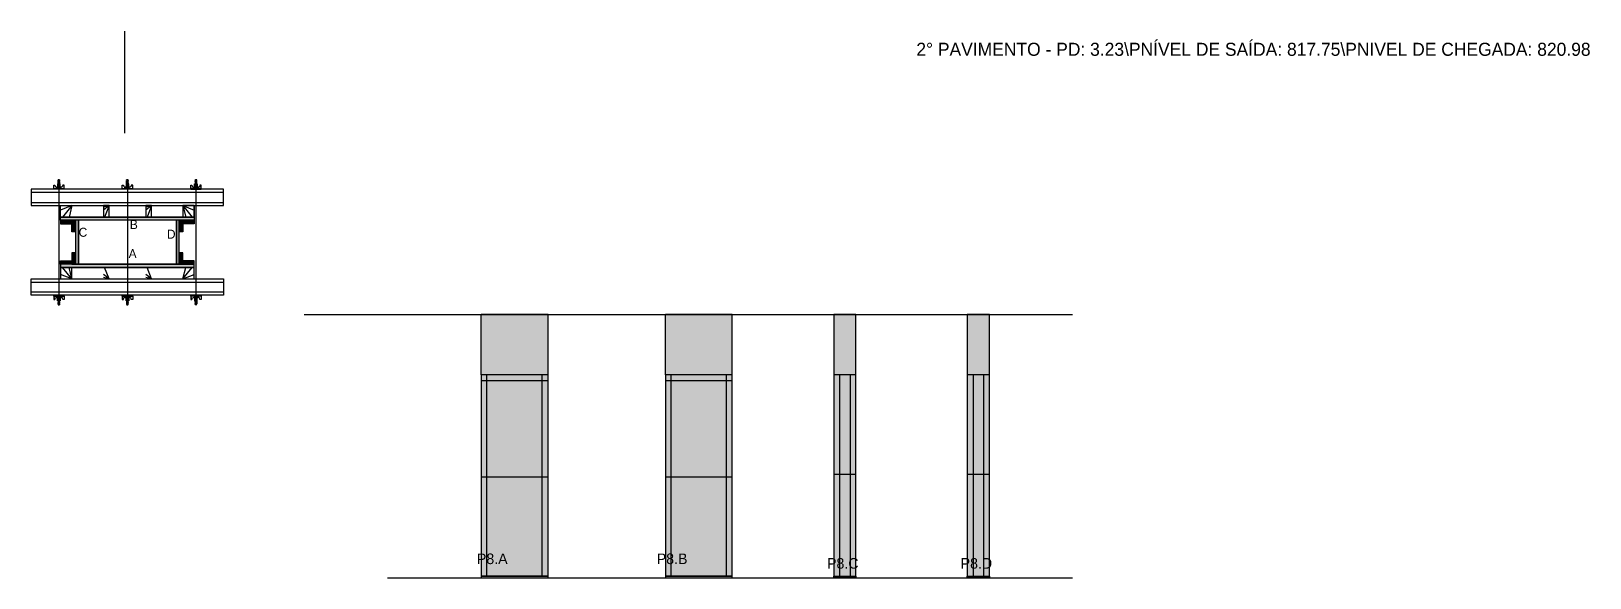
# Model space of a CAD drawing. Header units: metres. Extents: x 1940 to 3851, y 9684 to 10354.
import ezdxf

# ---------------------------------------------------------------- set-up
doc = ezdxf.new("R2010")
doc.units = ezdxf.units.M
for name, color, linetype in [('CHAPA', 7, 'Continuous'), ('COTA', 7, 'Continuous'), ('Hachura', 7, 'Continuous'), ('Madeira', 7, 'Continuous'), ('NOMENCLATURA', 7, 'Continuous'), ('Nível', 7, 'Continuous'), ('Painéis', 7, 'Continuous'), ('Perfil Metálico', 7, 'Continuous'), ('SARR_2.2x7', 7, 'Continuous'), ('SARRAFO', 7, 'Continuous'), ('Texto Seção', 7, 'Continuous'), ('TEXTO_GERAL', 7, 'Continuous')]:
    doc.layers.add(name, color=color, linetype=linetype)

msp = doc.modelspace()

# ---------------------------------------------------------------- hatches: boundary and pattern name
at = {"layer": 'COTA'}
h = msp.add_hatch(color=7, dxfattribs=at)
h.dxf.hatch_style = 1
h.paths.add_polyline_path([(2491.6, 10006.7), (2491.6, 9932.7), (2491.6, 9932.7), (2573.6, 9932.7), (2573.6, 9932.7), (2573.6, 10006.7), (2573.6, 10006.7), (2491.6, 10006.7)])
h = msp.add_hatch(color=7, dxfattribs=at)
h.dxf.hatch_style = 1
h.paths.add_polyline_path([(2717.5, 10006.7), (2717.5, 9932.7), (2717.5, 9932.7), (2799.5, 9932.7), (2799.5, 9932.7), (2799.5, 10006.7), (2799.5, 10006.7), (2717.5, 10006.7)])
h = msp.add_hatch(color=7, dxfattribs=at)
h.dxf.hatch_style = 1
h.paths.add_polyline_path([(2923.9, 9932.7), (2950.9, 9932.7), (2950.9, 9932.7), (2950.9, 10006.7), (2950.9, 10006.7), (2923.9, 10006.7), (2923.9, 10006.7), (2923.9, 9932.7)])
h = msp.add_hatch(color=7, dxfattribs=at)
h.dxf.hatch_style = 1
h.paths.add_polyline_path([(3087.7, 9932.7), (3114.7, 9932.7), (3114.7, 9932.7), (3114.7, 10006.7), (3114.7, 10006.7), (3087.7, 10006.7), (3087.7, 10006.7), (3087.7, 9932.7)])
at = {"layer": 'Hachura'}
h = msp.add_hatch(color=7, dxfattribs=at)
h.dxf.hatch_style = 1
h.paths.add_polyline_path([(1975.9, 10122.4), (1975.9, 10126.4), (1975.9, 10126.4), (2139.9, 10126.4), (2139.9, 10126.4), (2139.9, 10122.4), (2139.9, 10122.4), (1975.9, 10122.4)])
h = msp.add_hatch(color=7, dxfattribs=at)
h.dxf.hatch_style = 1
h.paths.add_polyline_path([(1975.9, 10122.4), (1975.9, 10126.4), (1975.9, 10126.4), (2139.9, 10126.4), (2139.9, 10126.4), (2139.9, 10122.4), (2139.9, 10122.4), (1975.9, 10122.4)])
h = msp.add_hatch(color=7, dxfattribs=at)
h.dxf.hatch_style = 1
h.paths.add_polyline_path([(1989.9, 10122.4), (1989.9, 10118), (1989.9, 10118), (1975.9, 10118), (1975.9, 10118), (1975.9, 10122.4), (1975.9, 10122.4), (1989.9, 10122.4)])
h = msp.add_hatch(color=7, dxfattribs=at)
h.dxf.hatch_style = 1
h.paths.add_polyline_path([(1994.3, 10122.4), (1989.9, 10122.4), (1989.9, 10122.4), (1989.9, 10108.4), (1989.9, 10108.4), (1994.3, 10108.4), (1994.3, 10108.4), (1994.3, 10122.4)])
h = msp.add_hatch(color=7, dxfattribs=at)
h.dxf.hatch_style = 1
h.paths.add_polyline_path([(1997.9, 10122.4), (1994.3, 10122.4), (1994.3, 10122.4), (1994.3, 10068.4), (1994.3, 10068.4), (1997.9, 10068.4), (1997.9, 10068.4), (1997.9, 10122.4)])
h = msp.add_hatch(color=7, dxfattribs=at)
h.dxf.hatch_style = 1
h.paths.add_polyline_path([(1997.9, 10122.4), (1994.3, 10122.4), (1994.3, 10122.4), (1994.3, 10068.4), (1994.3, 10068.4), (1997.9, 10068.4), (1997.9, 10068.4), (1997.9, 10122.4)])
h = msp.add_hatch(color=7, dxfattribs=at)
h.dxf.hatch_style = 1
h.paths.add_polyline_path([(2121.5, 10122.4), (2117.9, 10122.4), (2117.9, 10122.4), (2117.9, 10068.4), (2117.9, 10068.4), (2121.5, 10068.4), (2121.5, 10068.4), (2121.5, 10122.4)])
h = msp.add_hatch(color=7, dxfattribs=at)
h.dxf.hatch_style = 1
h.paths.add_polyline_path([(2121.5, 10122.4), (2117.9, 10122.4), (2117.9, 10122.4), (2117.9, 10068.4), (2117.9, 10068.4), (2121.5, 10068.4), (2121.5, 10068.4), (2121.5, 10122.4)])
h = msp.add_hatch(color=7, dxfattribs=at)
h.dxf.hatch_style = 1
h.paths.add_polyline_path([(2125.9, 10122.4), (2121.5, 10122.4), (2121.5, 10122.4), (2121.5, 10108.4), (2121.5, 10108.4), (2125.9, 10108.4), (2125.9, 10108.4), (2125.9, 10122.4)])
h = msp.add_hatch(color=7, dxfattribs=at)
h.dxf.hatch_style = 1
h.paths.add_polyline_path([(2125.9, 10122.4), (2125.9, 10118), (2125.9, 10118), (2139.9, 10118), (2139.9, 10118), (2139.9, 10122.4), (2139.9, 10122.4), (2125.9, 10122.4)])
h = msp.add_hatch(color=7, dxfattribs=at)
h.dxf.hatch_style = 1
h.paths.add_polyline_path([(1989.9, 10068.4), (1989.9, 10072.8), (1989.9, 10072.8), (1975.9, 10072.8), (1975.9, 10072.8), (1975.9, 10068.4), (1975.9, 10068.4), (1989.9, 10068.4)])
h = msp.add_hatch(color=7, dxfattribs=at)
h.dxf.hatch_style = 1
h.paths.add_polyline_path([(1994.3, 10068.4), (1989.9, 10068.4), (1989.9, 10068.4), (1989.9, 10082.4), (1989.9, 10082.4), (1994.3, 10082.4), (1994.3, 10082.4), (1994.3, 10068.4)])
h = msp.add_hatch(color=7, dxfattribs=at)
h.dxf.hatch_style = 1
h.paths.add_polyline_path([(2125.9, 10068.4), (2121.5, 10068.4), (2121.5, 10068.4), (2121.5, 10082.4), (2121.5, 10082.4), (2125.9, 10082.4), (2125.9, 10082.4), (2125.9, 10068.4)])
h = msp.add_hatch(color=7, dxfattribs=at)
h.dxf.hatch_style = 1
h.paths.add_polyline_path([(2125.9, 10068.4), (2125.9, 10072.8), (2125.9, 10072.8), (2139.9, 10072.8), (2139.9, 10072.8), (2139.9, 10068.4), (2139.9, 10068.4), (2125.9, 10068.4)])
h = msp.add_hatch(color=7, dxfattribs=at)
h.dxf.hatch_style = 1
h.paths.add_polyline_path([(1975.9, 10068.4), (1975.9, 10064.4), (1975.9, 10064.4), (2139.9, 10064.4), (2139.9, 10064.4), (2139.9, 10068.4), (2139.9, 10068.4), (1975.9, 10068.4)])
h = msp.add_hatch(color=7, dxfattribs=at)
h.dxf.hatch_style = 1
h.paths.add_polyline_path([(1975.9, 10068.4), (1975.9, 10064.4), (1975.9, 10064.4), (2139.9, 10064.4), (2139.9, 10064.4), (2139.9, 10068.4), (2139.9, 10068.4), (1975.9, 10068.4)])
h = msp.add_hatch(color=7, dxfattribs=at)
h.dxf.hatch_style = 1
h.paths.add_polyline_path([(2573.6, 9683.7), (2573.6, 9932.7), (2573.6, 9932.7), (2491.6, 9932.7), (2491.6, 9932.7), (2491.6, 9683.7), (2491.6, 9683.7), (2573.6, 9683.7)])
h = msp.add_hatch(color=7, dxfattribs=at)
h.dxf.hatch_style = 1
h.paths.add_polyline_path([(2799.5, 9683.7), (2799.5, 9932.7), (2799.5, 9932.7), (2717.5, 9932.7), (2717.5, 9932.7), (2717.5, 9683.7), (2717.5, 9683.7), (2799.5, 9683.7)])
h = msp.add_hatch(color=7, dxfattribs=at)
h.dxf.hatch_style = 1
h.paths.add_polyline_path([(2950.9, 9683.7), (2950.9, 9932.7), (2950.9, 9932.7), (2923.9, 9932.7), (2923.9, 9932.7), (2923.9, 9683.7), (2923.9, 9683.7), (2950.9, 9683.7)])
h = msp.add_hatch(color=7, dxfattribs=at)
h.dxf.hatch_style = 1
h.paths.add_polyline_path([(3114.7, 9683.7), (3114.7, 9932.7), (3114.7, 9932.7), (3087.7, 9932.7), (3087.7, 9932.7), (3087.7, 9683.7), (3087.7, 9683.7), (3114.7, 9683.7)])

# ---------------------------------------------------------------- linework, layer by layer
at = {"layer": 'CHAPA', "color": 7, "lineweight": 25}
for points in [[(1975.9, 10122.4), (1975.9, 10126.4), (2139.9, 10126.4), (2139.9, 10122.4)], [(1975.9, 10122.4), (1975.9, 10126.4), (2139.9, 10126.4), (2139.9, 10122.4)], [(1997.9, 10122.4), (1994.3, 10122.4), (1994.3, 10068.4), (1997.9, 10068.4)], [(1997.9, 10122.4), (1994.3, 10122.4), (1994.3, 10068.4), (1997.9, 10068.4)], [(2121.5, 10122.4), (2117.9, 10122.4), (2117.9, 10068.4), (2121.5, 10068.4)], [(2121.5, 10122.4), (2117.9, 10122.4), (2117.9, 10068.4), (2121.5, 10068.4)], [(1975.9, 10068.4), (1975.9, 10064.4), (2139.9, 10064.4), (2139.9, 10068.4)], [(1975.9, 10068.4), (1975.9, 10064.4), (2139.9, 10064.4), (2139.9, 10068.4)]]:
    msp.add_lwpolyline(points, close=True, dxfattribs=at)
at = {"layer": 'COTA', "color": 7, "lineweight": 25}
for p, q in [((2573.6, 10006.7), (2491.6, 10006.7)), ((2491.6, 9932.7), (2491.6, 10006.7)), ((2573.6, 9932.7), (2573.6, 10006.7)), ((2799.5, 10006.7), (2717.5, 10006.7)), ((2717.5, 9932.7), (2717.5, 10006.7)), ((2799.5, 9932.7), (2799.5, 10006.7))]:
    msp.add_line(p, q, dxfattribs=at)
for points in [[(2950.9, 9932.7), (2950.9, 10006.7), (2923.9, 10006.7), (2923.9, 9932.7)], [(3114.7, 9932.7), (3114.7, 10006.7), (3087.7, 10006.7), (3087.7, 9932.7)]]:
    msp.add_lwpolyline(points, dxfattribs=at)
at = {"layer": 'Defpoints', "color": 7, "lineweight": 25}
msp.add_line((2054.9, 10229.5), (2054.9, 10354.5), dxfattribs=at)
at = {"layer": 'Hachura', "color": 7, "lineweight": 25}
for p, q in [((1975.6, 10167.1), (1972.2, 10167.1)), ((1972.2, 10167.1), (1972.2, 10163.9)), ((1975.6, 10167), (1972.2, 10167)), ((1972.8, 10171.5), (1975, 10170.4)), ((1974.9, 10170.2), (1972.8, 10171.2)), ((1972.8, 10170.3), (1975, 10169.2)), ((1974.9, 10169), (1972.8, 10170.1)), ((1972.8, 10169.1), (1975, 10168.1)), ((1974.9, 10167.8), (1972.8, 10168.9)), ((1974, 10167.1), (1972.8, 10167.7)), ((1972.9, 10171.9), (1973.2, 10172.2)), ((1972.9, 10171.6), (1972.9, 10171.9)), ((1972.9, 10171.9), (1972.9, 10171.9)), ((1974.8, 10171.9), (1972.9, 10171.9)), ((1972.9, 10171.6), (1974.8, 10170.6)), ((1972.9, 10171.6), (1974.8, 10170.6)), ((1972.9, 10170.4), (1972.9, 10171)), ((1974.8, 10170.1), (1972.9, 10171)), ((1972.9, 10170.4), (1974.8, 10169.4)), ((1972.9, 10169.2), (1972.9, 10169.9)), ((1974.8, 10168.9), (1972.9, 10169.9)), ((1972.9, 10169.7), (1972.9, 10169.9)), ((1972.9, 10169.2), (1974.8, 10168.3)), ((1972.9, 10168.1), (1972.9, 10168.7)), ((1974.8, 10167.8), (1972.9, 10168.7)), ((1972.9, 10168.1), (1974.8, 10167.1)), ((1973.8, 10167.1), (1972.9, 10167.6)), ((1972.9, 10167.1), (1972.9, 10167.6)), ((1973.2, 10172.2), (1974.5, 10172.2)), ((1973.3, 10167.1), (1973.3, 10163.9)), ((1974.8, 10171.2), (1973.5, 10171.9)), ((1974.9, 10171.3), (1973.8, 10171.9)), ((1973.9, 10171.2), (1973.9, 10023.4)), ((1974.3, 10171.9), (1975, 10171.5)), ((1974.8, 10171.9), (1974.5, 10172.2)), ((1974.6, 10171.9), (1974.8, 10171.8)), ((1974.8, 10171.8), (1974.8, 10171.9)), ((1974.8, 10171.2), (1974.8, 10170.6)), ((1974.8, 10169.4), (1974.8, 10170.1)), ((1974.8, 10168.7), (1974.8, 10168.9)), ((1974.8, 10168.7), (1974.8, 10168.3)), ((1974.8, 10167.8), (1974.8, 10167.1)), ((1974.8, 10167.1), (1974.8, 10163.9)), ((1975.6, 10163.9), (1975.6, 10167.1)), ((2059.6, 10167.1), (2056.2, 10167.1)), ((2056.2, 10167.1), (2056.2, 10163.9)), ((2059.6, 10167), (2056.2, 10167)), ((2056.8, 10171.5), (2059, 10170.4)), ((2058.9, 10170.2), (2056.8, 10171.2)), ((2056.8, 10170.3), (2059, 10169.2)), ((2058.9, 10169), (2056.8, 10170.1)), ((2056.8, 10169.1), (2059, 10168.1)), ((2058.9, 10167.8), (2056.8, 10168.9)), ((2058, 10167.1), (2056.8, 10167.7)), ((2056.9, 10171.9), (2057.2, 10172.2)), ((2056.9, 10171.6), (2056.9, 10171.9)), ((2056.9, 10171.9), (2056.9, 10171.9)), ((2058.8, 10171.9), (2056.9, 10171.9)), ((2056.9, 10171.6), (2058.8, 10170.6)), ((2056.9, 10171.6), (2058.8, 10170.6)), ((2056.9, 10170.4), (2056.9, 10171)), ((2058.8, 10170.1), (2056.9, 10171)), ((2056.9, 10170.4), (2058.8, 10169.4)), ((2056.9, 10169.2), (2056.9, 10169.9)), ((2058.8, 10168.9), (2056.9, 10169.9)), ((2056.9, 10169.7), (2056.9, 10169.9)), ((2056.9, 10169.2), (2058.8, 10168.3)), ((2056.9, 10168.1), (2056.9, 10168.7)), ((2058.8, 10167.8), (2056.9, 10168.7)), ((2056.9, 10168.1), (2058.8, 10167.1)), ((2057.8, 10167.1), (2056.9, 10167.6)), ((2056.9, 10167.1), (2056.9, 10167.6)), ((2057.2, 10172.2), (2058.5, 10172.2)), ((2057.3, 10167.1), (2057.3, 10163.9)), ((2058.8, 10171.2), (2057.5, 10171.9)), ((2058.9, 10171.3), (2057.8, 10171.9)), ((2057.9, 10171.2), (2057.9, 10023.4)), ((2058.3, 10171.9), (2059, 10171.5)), ((2058.8, 10171.9), (2058.5, 10172.2)), ((2058.6, 10171.9), (2058.8, 10171.8)), ((2058.8, 10171.8), (2058.8, 10171.9)), ((2058.8, 10171.2), (2058.8, 10170.6)), ((2058.8, 10169.4), (2058.8, 10170.1)), ((2058.8, 10168.7), (2058.8, 10168.9)), ((2058.8, 10168.7), (2058.8, 10168.3)), ((2058.8, 10167.8), (2058.8, 10167.1)), ((2058.8, 10167.1), (2058.8, 10163.9)), ((2059.6, 10163.9), (2059.6, 10167.1)), ((2140.2, 10167.1), (2143.6, 10167.1)), ((2140.2, 10163.9), (2140.2, 10167.1)), ((2140.2, 10167), (2143.6, 10167)), ((2141.5, 10171.9), (2140.9, 10171.5)), ((2140.9, 10171.3), (2142, 10171.9)), ((2143, 10171.5), (2140.9, 10170.4)), ((2140.9, 10170.2), (2143.1, 10171.2)), ((2143, 10170.3), (2140.9, 10169.2)), ((2140.9, 10169), (2143.1, 10170.1)), ((2143, 10169.1), (2140.9, 10168.1)), ((2140.9, 10167.8), (2143.1, 10168.9)), ((2141, 10171.9), (2141.3, 10172.2)), ((2141.3, 10171.9), (2141, 10171.8)), ((2141, 10171.8), (2141, 10171.9)), ((2141, 10171.2), (2142.3, 10171.9)), ((2141, 10171.9), (2143, 10171.9)), ((2143, 10171.6), (2141, 10170.6)), ((2143, 10171.6), (2141, 10170.6)), ((2141, 10171.2), (2141, 10170.6)), ((2141, 10170.1), (2143, 10171)), ((2143, 10170.4), (2141, 10169.4)), ((2141, 10169.4), (2141, 10170.1)), ((2141, 10168.9), (2143, 10169.9)), ((2143, 10169.2), (2141, 10168.3)), ((2141, 10168.7), (2141, 10168.9)), ((2141, 10168.7), (2141, 10168.3)), ((2141, 10167.8), (2143, 10168.7)), ((2143, 10168.1), (2141, 10167.1)), ((2141, 10167.8), (2141, 10167.1)), ((2141, 10167.1), (2141, 10163.9)), ((2142.6, 10172.2), (2141.3, 10172.2)), ((2141.8, 10167.1), (2143.1, 10167.7)), ((2141.9, 10171.2), (2141.9, 10023.4)), ((2142, 10167.1), (2143, 10167.6)), ((2143, 10171.9), (2142.6, 10172.2)), ((2142.6, 10167.1), (2142.6, 10163.9)), ((2143, 10171.6), (2143, 10171.9)), ((2143, 10171.9), (2143, 10171.9)), ((2143, 10170.4), (2143, 10171)), ((2143, 10169.2), (2143, 10169.9)), ((2143, 10169.7), (2143, 10169.9)), ((2143, 10168.1), (2143, 10168.7)), ((2143, 10167.1), (2143, 10167.6)), ((2143.6, 10167.1), (2143.6, 10163.9)), ((1967.5, 10165.6), (1969.1, 10165.6)), ((1967.5, 10160.4), (1967.5, 10165.5)), ((1967.5, 10161.3), (1980.4, 10161.3)), ((1967.5, 10161.3), (1972.6, 10161.3)), ((1980.4, 10160.4), (1967.5, 10160.4)), ((1967.6, 10161.3), (1967.6, 10160.4)), ((1967.8, 10161.3), (1967.8, 10160.4)), ((1968.2, 10161.3), (1968.2, 10160.4)), ((1968.6, 10161.3), (1968.6, 10160.4)), ((1969.1, 10165.6), (1969.7, 10163.3)), ((1969.5, 10161.3), (1969.5, 10160.4)), ((1970, 10163.1), (1972, 10163.1)), ((1970.9, 10161.3), (1970.9, 10160.4)), ((1979.4, 10160.4), (1971.6, 10160.4)), ((1972, 10163.9), (1975.8, 10163.9)), ((1972, 10161.3), (1972, 10163.9)), ((1973.9, 10161.3), (1972, 10161.3)), ((1972.6, 10161.3), (1973.3, 10161.3)), ((1973, 10161), (1973, 10161.2)), ((1973, 10160.5), (1973, 10161)), ((1973.6, 10161.3), (1973.6, 10163.3)), ((1973.9, 10161.3), (1973.9, 10160.4)), ((1974.1, 10163.3), (1974.1, 10161.3)), ((1974.9, 10161.2), (1974.9, 10160.7)), ((1975.8, 10163.9), (1975.6, 10163.9)), ((1975.8, 10163.9), (1975.6, 10163.9)), ((1975.8, 10163.9), (1975.8, 10161.3)), ((1977.8, 10163.1), (1975.8, 10163.1)), ((1976.9, 10161.3), (1976.9, 10160.4)), ((1978.7, 10165.6), (1978.1, 10163.3)), ((1978.4, 10161.3), (1978.4, 10160.4)), ((1980.4, 10165.6), (1978.7, 10165.6)), ((1979.2, 10161.3), (1979.2, 10160.4)), ((1979.7, 10161.3), (1979.7, 10160.4)), ((1980, 10161.3), (1980, 10160.4)), ((1980.2, 10161.3), (1980.2, 10160.4)), ((1980.4, 10161.3), (1980.4, 10165.6)), ((1980.4, 10161.3), (1980.4, 10160.4)), ((2051.5, 10165.6), (2053.1, 10165.6)), ((2051.5, 10160.4), (2051.5, 10165.5)), ((2051.5, 10161.3), (2064.4, 10161.3)), ((2051.5, 10161.3), (2056.6, 10161.3)), ((2064.4, 10160.4), (2051.5, 10160.4)), ((2051.6, 10161.3), (2051.6, 10160.4)), ((2051.8, 10161.3), (2051.8, 10160.4)), ((2052.2, 10161.3), (2052.2, 10160.4)), ((2052.6, 10161.3), (2052.6, 10160.4)), ((2053.1, 10165.6), (2053.7, 10163.3)), ((2053.5, 10161.3), (2053.5, 10160.4)), ((2054, 10163.1), (2056, 10163.1)), ((2054.9, 10161.3), (2054.9, 10160.4)), ((2063.4, 10160.4), (2055.6, 10160.4)), ((2056, 10163.9), (2059.8, 10163.9)), ((2056, 10161.3), (2056, 10163.9)), ((2057.9, 10161.3), (2056, 10161.3)), ((2056.6, 10161.3), (2057.3, 10161.3)), ((2057, 10161), (2057, 10161.2)), ((2057, 10160.5), (2057, 10161)), ((2057.6, 10161.3), (2057.6, 10163.3)), ((2057.9, 10161.3), (2057.9, 10160.4)), ((2058.1, 10163.3), (2058.1, 10161.3)), ((2058.9, 10161.2), (2058.9, 10160.7)), ((2059.8, 10163.9), (2059.6, 10163.9)), ((2059.8, 10163.9), (2059.6, 10163.9)), ((2059.8, 10163.9), (2059.8, 10161.3)), ((2061.8, 10163.1), (2059.8, 10163.1)), ((2060.9, 10161.3), (2060.9, 10160.4)), ((2062.7, 10165.6), (2062.1, 10163.3)), ((2062.4, 10161.3), (2062.4, 10160.4)), ((2064.4, 10165.6), (2062.7, 10165.6)), ((2063.2, 10161.3), (2063.2, 10160.4)), ((2063.7, 10161.3), (2063.7, 10160.4)), ((2064, 10161.3), (2064, 10160.4)), ((2064.2, 10161.3), (2064.2, 10160.4)), ((2064.4, 10161.3), (2064.4, 10165.6)), ((2064.4, 10161.3), (2064.4, 10160.4)), ((2135.5, 10161.3), (2135.5, 10165.6)), ((2135.5, 10165.6), (2137.1, 10165.6)), ((2148.4, 10161.3), (2135.5, 10161.3)), ((2135.5, 10161.3), (2135.5, 10160.4)), ((2135.5, 10160.4), (2148.4, 10160.4)), ((2135.6, 10161.3), (2135.6, 10160.4)), ((2135.8, 10161.3), (2135.8, 10160.4)), ((2136.2, 10161.3), (2136.2, 10160.4)), ((2136.4, 10160.4), (2144.2, 10160.4)), ((2136.6, 10161.3), (2136.6, 10160.4)), ((2137.1, 10165.6), (2137.7, 10163.3)), ((2137.5, 10161.3), (2137.5, 10160.4)), ((2138, 10163.1), (2140, 10163.1)), ((2138.9, 10161.3), (2138.9, 10160.4)), ((2143.9, 10163.9), (2140, 10163.9)), ((2140, 10163.9), (2140, 10161.3)), ((2140, 10163.9), (2140.2, 10163.9)), ((2140, 10163.9), (2140.2, 10163.9)), ((2140.9, 10161.2), (2140.9, 10160.7)), ((2141.7, 10163.3), (2141.7, 10161.3)), ((2141.9, 10161.3), (2143.9, 10161.3)), ((2141.9, 10161.3), (2141.9, 10160.4)), ((2142.2, 10161.3), (2142.2, 10163.3)), ((2143.2, 10161.3), (2142.6, 10161.3)), ((2142.9, 10161), (2142.9, 10161.2)), ((2142.9, 10160.5), (2142.9, 10161)), ((2148.4, 10161.3), (2143.2, 10161.3)), ((2143.9, 10161.3), (2143.9, 10163.9)), ((2145.8, 10163.1), (2143.9, 10163.1)), ((2145, 10161.3), (2145, 10160.4)), ((2146.7, 10165.6), (2146.1, 10163.3)), ((2146.4, 10161.3), (2146.4, 10160.4)), ((2148.4, 10165.6), (2146.7, 10165.6)), ((2147.2, 10161.3), (2147.2, 10160.4)), ((2147.7, 10161.3), (2147.7, 10160.4)), ((2148, 10161.3), (2148, 10160.4)), ((2148.2, 10161.3), (2148.2, 10160.4)), ((2148.4, 10160.4), (2148.4, 10165.5)), ((1980.4, 10030.4), (1967.5, 10030.4)), ((1967.5, 10030.4), (1967.5, 10025.3)), ((1967.5, 10029.5), (1980.4, 10029.5)), ((1967.5, 10029.5), (1972.6, 10029.5)), ((1967.5, 10025.2), (1969.1, 10025.2)), ((1967.6, 10029.5), (1967.6, 10030.4)), ((1967.8, 10029.5), (1967.8, 10030.4)), ((1968.2, 10029.5), (1968.2, 10030.4)), ((1968.6, 10029.5), (1968.6, 10030.4)), ((1969.1, 10025.2), (1969.7, 10027.5)), ((1969.5, 10029.5), (1969.5, 10030.4)), ((1970, 10027.7), (1972, 10027.7)), ((1970.9, 10029.5), (1970.9, 10030.4)), ((1979.4, 10030.4), (1971.6, 10030.4)), ((1973.9, 10029.5), (1972, 10029.5)), ((1972, 10029.5), (1972, 10026.9)), ((1972, 10026.9), (1975.8, 10026.9)), ((1972.2, 10023.7), (1972.2, 10026.9)), ((1975.6, 10023.8), (1972.2, 10023.8)), ((1975.6, 10023.7), (1972.2, 10023.7)), ((1972.6, 10029.5), (1973.3, 10029.5)), ((1974, 10023.7), (1972.8, 10023.1)), ((1974.9, 10023), (1972.8, 10021.9)), ((1972.8, 10021.7), (1975, 10022.7)), ((1974.9, 10021.8), (1972.8, 10020.7)), ((1972.8, 10020.5), (1975, 10021.6)), ((1974.9, 10020.6), (1972.8, 10019.6)), ((1972.8, 10019.3), (1975, 10020.4)), ((1972.9, 10022.7), (1974.8, 10023.7)), ((1973.8, 10023.7), (1972.9, 10023.2)), ((1972.9, 10023.7), (1972.9, 10023.2)), ((1974.8, 10023), (1972.9, 10022.1)), ((1972.9, 10022.7), (1972.9, 10022.1)), ((1972.9, 10021.6), (1974.8, 10022.5)), ((1974.8, 10021.9), (1972.9, 10020.9)), ((1972.9, 10021.6), (1972.9, 10020.9)), ((1972.9, 10020.4), (1974.8, 10021.4)), ((1972.9, 10021.1), (1972.9, 10020.9)), ((1974.8, 10020.7), (1972.9, 10019.8)), ((1972.9, 10020.4), (1972.9, 10019.8)), ((1972.9, 10019.2), (1974.8, 10020.2)), ((1972.9, 10019.2), (1974.8, 10020.2)), ((1972.9, 10019.2), (1972.9, 10018.9)), ((1972.9, 10018.9), (1972.9, 10018.9)), ((1972.9, 10018.9), (1973.2, 10018.6)), ((1974.8, 10018.9), (1972.9, 10018.9)), ((1973, 10030.2), (1973, 10029.8)), ((1973, 10029.8), (1973, 10029.6)), ((1973.2, 10018.6), (1974.5, 10018.6)), ((1973.3, 10023.7), (1973.3, 10026.9)), ((1974.8, 10019.6), (1973.5, 10018.9)), ((1973.6, 10029.5), (1973.6, 10027.5)), ((1974.9, 10019.5), (1973.8, 10018.9)), ((1973.9, 10029.5), (1973.9, 10030.4)), ((1974.1, 10027.5), (1974.1, 10029.5)), ((1974.3, 10018.9), (1975, 10019.3)), ((1974.8, 10018.9), (1974.5, 10018.6)), ((1974.6, 10018.9), (1974.8, 10019)), ((1974.8, 10023.7), (1974.8, 10026.9)), ((1974.8, 10023), (1974.8, 10023.7)), ((1974.8, 10022.1), (1974.8, 10022.5)), ((1974.8, 10022.1), (1974.8, 10021.9)), ((1974.8, 10021.4), (1974.8, 10020.7)), ((1974.8, 10019.6), (1974.8, 10020.2)), ((1974.8, 10019), (1974.8, 10018.9)), ((1974.9, 10029.6), (1974.9, 10030.1)), ((1975.6, 10026.9), (1975.6, 10023.7)), ((1975.8, 10026.9), (1975.6, 10026.9)), ((1975.8, 10026.9), (1975.6, 10026.9)), ((1977.8, 10027.7), (1975.8, 10027.7)), ((1975.8, 10026.9), (1975.8, 10029.5)), ((1976.9, 10029.5), (1976.9, 10030.4)), ((1978.7, 10025.2), (1978.1, 10027.5)), ((1978.4, 10029.5), (1978.4, 10030.4)), ((1980.4, 10025.2), (1978.7, 10025.2)), ((1979.2, 10029.5), (1979.2, 10030.4)), ((1979.7, 10029.5), (1979.7, 10030.4)), ((1980, 10029.5), (1980, 10030.4)), ((1980.2, 10029.5), (1980.2, 10030.4)), ((1980.4, 10029.5), (1980.4, 10030.4)), ((1980.4, 10029.5), (1980.4, 10025.2)), ((2064.4, 10030.4), (2051.5, 10030.4)), ((2051.5, 10030.4), (2051.5, 10025.3)), ((2051.5, 10029.5), (2064.4, 10029.5)), ((2051.5, 10029.5), (2056.6, 10029.5)), ((2051.5, 10025.2), (2053.1, 10025.2)), ((2051.6, 10029.5), (2051.6, 10030.4)), ((2051.8, 10029.5), (2051.8, 10030.4)), ((2052.2, 10029.5), (2052.2, 10030.4)), ((2052.6, 10029.5), (2052.6, 10030.4)), ((2053.1, 10025.2), (2053.7, 10027.5)), ((2053.5, 10029.5), (2053.5, 10030.4)), ((2054, 10027.7), (2056, 10027.7)), ((2054.9, 10029.5), (2054.9, 10030.4)), ((2063.4, 10030.4), (2055.6, 10030.4)), ((2057.9, 10029.5), (2056, 10029.5)), ((2056, 10029.5), (2056, 10026.9)), ((2056, 10026.9), (2059.8, 10026.9)), ((2056.2, 10023.7), (2056.2, 10026.9)), ((2059.6, 10023.8), (2056.2, 10023.8)), ((2059.6, 10023.7), (2056.2, 10023.7)), ((2056.6, 10029.5), (2057.3, 10029.5)), ((2058, 10023.7), (2056.8, 10023.1)), ((2058.9, 10023), (2056.8, 10021.9)), ((2056.8, 10021.7), (2059, 10022.7)), ((2058.9, 10021.8), (2056.8, 10020.7)), ((2056.8, 10020.5), (2059, 10021.6)), ((2058.9, 10020.6), (2056.8, 10019.6)), ((2056.8, 10019.3), (2059, 10020.4)), ((2056.9, 10022.7), (2058.8, 10023.7)), ((2057.8, 10023.7), (2056.9, 10023.2)), ((2056.9, 10023.7), (2056.9, 10023.2)), ((2058.8, 10023), (2056.9, 10022.1)), ((2056.9, 10022.7), (2056.9, 10022.1)), ((2056.9, 10021.6), (2058.8, 10022.5)), ((2058.8, 10021.9), (2056.9, 10020.9)), ((2056.9, 10021.6), (2056.9, 10020.9)), ((2056.9, 10020.4), (2058.8, 10021.4)), ((2056.9, 10021.1), (2056.9, 10020.9)), ((2058.8, 10020.7), (2056.9, 10019.8)), ((2056.9, 10020.4), (2056.9, 10019.8)), ((2056.9, 10019.2), (2058.8, 10020.2)), ((2056.9, 10019.2), (2058.8, 10020.2)), ((2056.9, 10019.2), (2056.9, 10018.9)), ((2056.9, 10018.9), (2056.9, 10018.9)), ((2056.9, 10018.9), (2057.2, 10018.6)), ((2058.8, 10018.9), (2056.9, 10018.9)), ((2057, 10030.2), (2057, 10029.8)), ((2057, 10029.8), (2057, 10029.6)), ((2057.2, 10018.6), (2058.5, 10018.6)), ((2057.3, 10023.7), (2057.3, 10026.9)), ((2058.8, 10019.6), (2057.5, 10018.9)), ((2057.6, 10029.5), (2057.6, 10027.5)), ((2058.9, 10019.5), (2057.8, 10018.9)), ((2057.9, 10029.5), (2057.9, 10030.4)), ((2058.1, 10027.5), (2058.1, 10029.5)), ((2058.3, 10018.9), (2059, 10019.3)), ((2058.8, 10018.9), (2058.5, 10018.6)), ((2058.6, 10018.9), (2058.8, 10019)), ((2058.8, 10023.7), (2058.8, 10026.9)), ((2058.8, 10023), (2058.8, 10023.7)), ((2058.8, 10022.1), (2058.8, 10022.5)), ((2058.8, 10022.1), (2058.8, 10021.9)), ((2058.8, 10021.4), (2058.8, 10020.7)), ((2058.8, 10019.6), (2058.8, 10020.2)), ((2058.8, 10019), (2058.8, 10018.9)), ((2058.9, 10029.6), (2058.9, 10030.1)), ((2059.6, 10026.9), (2059.6, 10023.7)), ((2059.8, 10026.9), (2059.6, 10026.9)), ((2059.8, 10026.9), (2059.6, 10026.9)), ((2061.8, 10027.7), (2059.8, 10027.7)), ((2059.8, 10026.9), (2059.8, 10029.5)), ((2060.9, 10029.5), (2060.9, 10030.4)), ((2062.7, 10025.2), (2062.1, 10027.5)), ((2062.4, 10029.5), (2062.4, 10030.4)), ((2064.4, 10025.2), (2062.7, 10025.2)), ((2063.2, 10029.5), (2063.2, 10030.4)), ((2063.7, 10029.5), (2063.7, 10030.4)), ((2064, 10029.5), (2064, 10030.4)), ((2064.2, 10029.5), (2064.2, 10030.4)), ((2064.4, 10029.5), (2064.4, 10030.4)), ((2064.4, 10029.5), (2064.4, 10025.2)), ((2135.5, 10030.4), (2148.4, 10030.4)), ((2135.5, 10029.5), (2135.5, 10030.4)), ((2148.4, 10029.5), (2135.5, 10029.5)), ((2135.5, 10029.5), (2135.5, 10025.2)), ((2135.5, 10025.2), (2137.1, 10025.2)), ((2135.6, 10029.5), (2135.6, 10030.4)), ((2135.8, 10029.5), (2135.8, 10030.4)), ((2136.2, 10029.5), (2136.2, 10030.4)), ((2136.4, 10030.4), (2144.2, 10030.4)), ((2136.6, 10029.5), (2136.6, 10030.4)), ((2137.1, 10025.2), (2137.7, 10027.5)), ((2137.5, 10029.5), (2137.5, 10030.4)), ((2138, 10027.7), (2140, 10027.7)), ((2138.9, 10029.5), (2138.9, 10030.4)), ((2140, 10026.9), (2140, 10029.5)), ((2143.9, 10026.9), (2140, 10026.9)), ((2140, 10026.9), (2140.2, 10026.9)), ((2140, 10026.9), (2140.2, 10026.9)), ((2140.2, 10026.9), (2140.2, 10023.7)), ((2140.2, 10023.8), (2143.6, 10023.8)), ((2140.2, 10023.7), (2143.6, 10023.7)), ((2140.9, 10029.6), (2140.9, 10030.1)), ((2140.9, 10023), (2143.1, 10021.9)), ((2143, 10021.7), (2140.9, 10022.7)), ((2140.9, 10021.8), (2143.1, 10020.7)), ((2143, 10020.5), (2140.9, 10021.6)), ((2140.9, 10020.6), (2143.1, 10019.6)), ((2143, 10019.3), (2140.9, 10020.4)), ((2140.9, 10019.5), (2142, 10018.9)), ((2141.5, 10018.9), (2140.9, 10019.3)), ((2141, 10023.7), (2141, 10026.9)), ((2141, 10023), (2141, 10023.7)), ((2143, 10022.7), (2141, 10023.7)), ((2141, 10023), (2143, 10022.1)), ((2141, 10022.1), (2141, 10022.5)), ((2143, 10021.6), (2141, 10022.5)), ((2141, 10022.1), (2141, 10021.9)), ((2141, 10021.9), (2143, 10020.9)), ((2141, 10021.4), (2141, 10020.7)), ((2143, 10020.4), (2141, 10021.4)), ((2141, 10020.7), (2143, 10019.8)), ((2143, 10019.2), (2141, 10020.2)), ((2141, 10019.6), (2141, 10020.2)), ((2143, 10019.2), (2141, 10020.2)), ((2141, 10019.6), (2142.3, 10018.9)), ((2141.3, 10018.9), (2141, 10019)), ((2141, 10019), (2141, 10018.9)), ((2141, 10018.9), (2141.3, 10018.6)), ((2141, 10018.9), (2143, 10018.9)), ((2142.6, 10018.6), (2141.3, 10018.6)), ((2141.7, 10027.5), (2141.7, 10029.5)), ((2141.8, 10023.7), (2143.1, 10023.1)), ((2141.9, 10029.5), (2141.9, 10030.4)), ((2141.9, 10029.5), (2143.9, 10029.5)), ((2142, 10023.7), (2143, 10023.2)), ((2142.2, 10029.5), (2142.2, 10027.5)), ((2143.2, 10029.5), (2142.6, 10029.5)), ((2142.6, 10023.7), (2142.6, 10026.9)), ((2143, 10018.9), (2142.6, 10018.6)), ((2142.9, 10030.2), (2142.9, 10029.8)), ((2142.9, 10029.8), (2142.9, 10029.6)), ((2143, 10023.7), (2143, 10023.2)), ((2143, 10022.7), (2143, 10022.1)), ((2143, 10021.6), (2143, 10020.9)), ((2143, 10021.1), (2143, 10020.9)), ((2143, 10020.4), (2143, 10019.8)), ((2143, 10019.2), (2143, 10018.9)), ((2143, 10018.9), (2143, 10018.9)), ((2148.4, 10029.5), (2143.2, 10029.5)), ((2143.6, 10023.7), (2143.6, 10026.9)), ((2143.9, 10029.5), (2143.9, 10026.9)), ((2145.8, 10027.7), (2143.9, 10027.7)), ((2145, 10029.5), (2145, 10030.4)), ((2146.7, 10025.2), (2146.1, 10027.5)), ((2146.4, 10029.5), (2146.4, 10030.4)), ((2148.4, 10025.2), (2146.7, 10025.2)), ((2147.2, 10029.5), (2147.2, 10030.4)), ((2147.7, 10029.5), (2147.7, 10030.4)), ((2148, 10029.5), (2148, 10030.4)), ((2148.2, 10029.5), (2148.2, 10030.4)), ((2148.4, 10030.4), (2148.4, 10025.3))]:
    msp.add_line(p, q, dxfattribs=at)
at = {"layer": 'Madeira', "color": 7, "lineweight": 25}
for p, q in [((1989.9, 10140.4), (1975.9, 10135)), ((1989.9, 10140.4), (1978.4, 10126.4)), ((1989.9, 10140.4), (1986.4, 10126.4)), ((2035.4, 10140.4), (2028.4, 10134.7)), ((2035.4, 10140.4), (2028.4, 10138.7)), ((2035.4, 10140.4), (2030, 10126.4)), ((2087.4, 10140.4), (2080.4, 10134.7)), ((2087.4, 10140.4), (2080.4, 10138.7)), ((2087.4, 10140.4), (2082, 10126.4)), ((2125.9, 10140.4), (2137.4, 10126.4)), ((2125.9, 10140.4), (2129.4, 10126.4)), ((2125.9, 10140.4), (2139.9, 10135)), ((1989.9, 10050.4), (1975.9, 10055.8)), ((1989.9, 10050.4), (1978.4, 10064.4)), ((1989.9, 10050.4), (1986.4, 10064.4)), ((2035.4, 10050.4), (2028.4, 10056.1)), ((2035.4, 10050.4), (2028.4, 10052.1)), ((2035.4, 10050.4), (2030, 10064.4)), ((2087.4, 10050.4), (2080.4, 10056.1)), ((2087.4, 10050.4), (2080.4, 10052.1)), ((2087.4, 10050.4), (2082, 10064.4)), ((2125.9, 10050.4), (2137.4, 10064.4)), ((2125.9, 10050.4), (2129.4, 10064.4)), ((2125.9, 10050.4), (2139.9, 10055.8))]:
    msp.add_line(p, q, dxfattribs=at)
for points in [[(2139.9, 10140.4), (2139.9, 10126.4), (1975.9, 10126.4), (1975.9, 10140.4)], [(2035.4, 10140.4), (2028.4, 10140.4), (2028.4, 10126.4), (2035.4, 10126.4)], [(2087.4, 10140.4), (2080.4, 10140.4), (2080.4, 10126.4), (2087.4, 10126.4)], [(2125.9, 10140.4), (2125.9, 10126.4), (2139.9, 10126.4), (2139.9, 10140.4)], [(1989.9, 10050.4), (1989.9, 10064.4), (1975.9, 10064.4), (1975.9, 10050.4)], [(2139.9, 10050.4), (2139.9, 10064.4), (1975.9, 10064.4), (1975.9, 10050.4)]]:
    msp.add_lwpolyline(points, close=True, dxfattribs=at)
at = {"layer": 'Nível', "color": 7, "lineweight": 25}
for p, q in [((2274.7, 10006.7), (3216.7, 10006.7)), ((2376.8, 9683.7), (3216.7, 9683.7))]:
    msp.add_line(p, q, dxfattribs=at)
at = {"layer": 'Painéis', "color": 7, "lineweight": 25}
for p, q in [((2491.6, 9932.7), (2491.6, 9683.7)), ((2573.6, 9932.7), (2491.6, 9932.7)), ((2573.6, 9683.7), (2573.6, 9932.7)), ((2717.5, 9932.7), (2717.5, 9683.7)), ((2799.5, 9932.7), (2717.5, 9932.7)), ((2799.5, 9683.7), (2799.5, 9932.7)), ((2923.9, 9932.7), (2923.9, 9685.7)), ((2950.9, 9932.7), (2923.9, 9932.7)), ((2950.9, 9685.7), (2950.9, 9932.7)), ((3087.7, 9932.7), (3087.7, 9685.7)), ((3114.7, 9932.7), (3087.7, 9932.7)), ((3114.7, 9685.7), (3114.7, 9932.7)), ((2491.6, 9807.7), (2573.6, 9807.7)), ((2717.5, 9807.7), (2799.5, 9807.7)), ((2950.9, 9810.7), (2923.9, 9810.7)), ((3114.7, 9810.7), (3087.7, 9810.7)), ((2491.6, 9685.7), (2573.6, 9685.7)), ((2717.5, 9685.7), (2799.5, 9685.7)), ((2923.9, 9685.7), (2950.9, 9685.7)), ((3087.7, 9685.7), (3114.7, 9685.7))]:
    msp.add_line(p, q, dxfattribs=at)
for points in [[(2117.9, 10068.4), (2117.9, 10122.4), (1997.9, 10122.4), (1997.9, 10068.4)], [(2573.6, 9685.7), (2491.6, 9685.7), (2491.6, 9683.7), (2573.6, 9683.7)], [(2799.5, 9685.7), (2717.5, 9685.7), (2717.5, 9683.7), (2799.5, 9683.7)], [(2923.9, 9685.7), (2950.9, 9685.7), (2950.9, 9683.7), (2923.9, 9683.7)], [(3087.7, 9685.7), (3114.7, 9685.7), (3114.7, 9683.7), (3087.7, 9683.7)]]:
    msp.add_lwpolyline(points, close=True, dxfattribs=at)
at = {"layer": 'Perfil Metálico', "color": 7, "lineweight": 25}
for points in [[(1939.9, 10160.4), (1939.9, 10140.4), (2175.9, 10140.4), (2175.9, 10160.4)], [(2175.9, 10144.4), (2175.9, 10156.4), (1939.9, 10156.4), (1939.9, 10144.4)], [(1939.9, 10030.4), (1939.9, 10050.4), (2175.9, 10050.4), (2175.9, 10030.4)], [(2175.9, 10046.4), (2175.9, 10034.4), (1939.9, 10034.4), (1939.9, 10046.4)]]:
    msp.add_lwpolyline(points, close=True, dxfattribs=at)
at = {"layer": 'SARR_2.2x7', "color": 7, "lineweight": 25}
for p, q in [((2491.6, 9925.7), (2573.6, 9925.7)), ((2498.6, 9807.7), (2498.6, 9932.7)), ((2498.6, 9932.7), (2498.6, 9932.7)), ((2566.6, 9807.7), (2566.6, 9932.7)), ((2566.6, 9932.7), (2566.6, 9932.7)), ((2717.5, 9925.7), (2799.5, 9925.7)), ((2724.5, 9807.7), (2724.5, 9932.7)), ((2792.5, 9807.7), (2792.5, 9932.7)), ((2930.9, 9932.7), (2930.9, 9685.7)), ((2943.9, 9932.7), (2943.9, 9685.7)), ((3094.7, 9932.7), (3094.7, 9685.7)), ((3107.7, 9932.7), (3107.7, 9685.7)), ((2498.6, 9685.7), (2498.6, 9807.7)), ((2566.6, 9685.7), (2566.6, 9807.7)), ((2724.5, 9685.7), (2724.5, 9807.7)), ((2792.5, 9685.7), (2792.5, 9807.7)), ((2498.6, 9685.7), (2498.6, 9685.7)), ((2566.6, 9685.7), (2566.6, 9685.7)), ((2724.5, 9685.7), (2724.5, 9685.7)), ((2792.5, 9685.7), (2792.5, 9685.7))]:
    msp.add_line(p, q, dxfattribs=at)
at = {"layer": 'SARRAFO', "color": 7, "lineweight": 25}
for points in [[(1975.9, 10118), (1989.9, 10118), (1989.9, 10122.4), (1975.9, 10122.4)], [(1989.9, 10108.4), (1989.9, 10122.4), (1994.3, 10122.4), (1994.3, 10108.4)], [(2121.5, 10108.4), (2121.5, 10122.4), (2125.9, 10122.4), (2125.9, 10108.4)], [(2139.9, 10118), (2125.9, 10118), (2125.9, 10122.4), (2139.9, 10122.4)], [(1975.9, 10072.8), (1989.9, 10072.8), (1989.9, 10068.4), (1975.9, 10068.4)], [(1989.9, 10082.4), (1989.9, 10068.4), (1994.3, 10068.4), (1994.3, 10082.4)], [(2121.5, 10082.4), (2121.5, 10068.4), (2125.9, 10068.4), (2125.9, 10082.4)], [(2139.9, 10072.8), (2125.9, 10072.8), (2125.9, 10068.4), (2139.9, 10068.4)]]:
    msp.add_lwpolyline(points, close=True, dxfattribs=at)

# ---------------------------------------------------------------- texts
at = {"layer": 'NOMENCLATURA', "color": 7, "lineweight": 25}
msp.add_text('2° PAVIMENTO - PD: 3.23\\PNÍVEL DE SAÍDA: 817.75\\PNIVEL DE CHEGADA: 820.98', height=16, dxfattribs=at).set_placement((3025.2, 10324.2))
at = {"layer": 'Texto Seção', "color": 7, "lineweight": 25}
for s, p in [('P8.A', (2486.4, 9700.6)), ('P8.B', (2706.9, 9700.6)), ('P8.C', (2915.7, 9695)), ('P8.D', (3079.5, 9695))]:
    msp.add_text(s, height=13, dxfattribs=at).set_placement(p)
at = {"layer": 'TEXTO_GERAL', "color": 7, "lineweight": 25}
for s, p in [('C', (1998.1, 10102.2)), ('B', (2060.9, 10111.7)), ('D', (2106.3, 10099.9)), ('A', (2059.4, 10076))]:
    msp.add_text(s, height=11, dxfattribs=at).set_placement(p)

doc.saveas('drawing.dxf')
